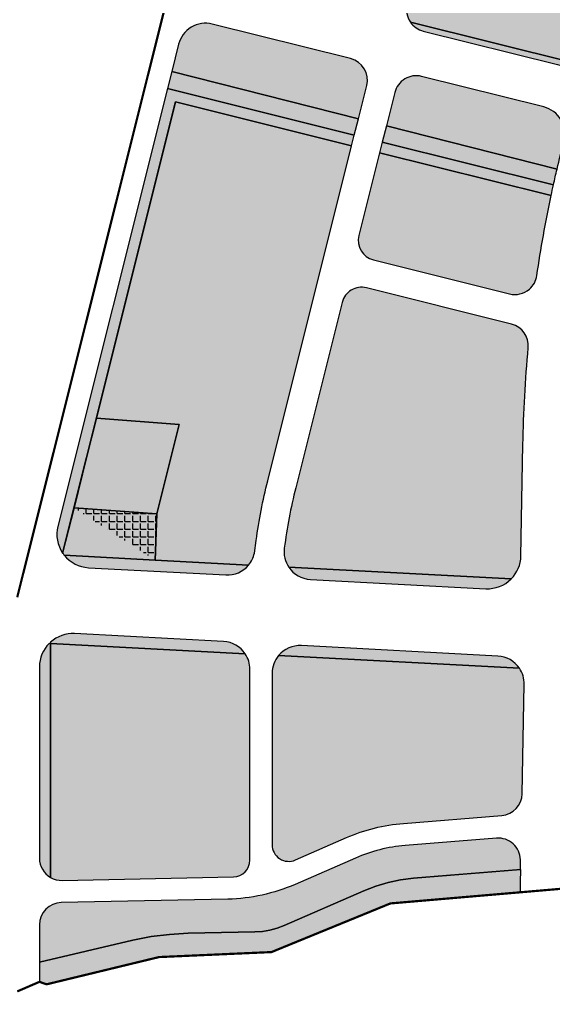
# Model space of a CAD drawing. Header units: millimetres. Extents: x 39642 to 41440, y 212526 to 214342.
# Drawn here: x 40460 to 40941, y 212653 to 213529 of the extents above; entities that cross this region are included whole.
import ezdxf

# ---------------------------------------------------------------- set-up
doc = ezdxf.new("R2010")
doc.units = ezdxf.units.MM
for name, color, linetype in [('00-规划范围', 1, 'Continuous'), ('01-用地方案边线', 7, 'Continuous'), ('YD-A33', 211, 'Continuous'), ('YD-A4', 111, 'Continuous'), ('YD-B1B2', 1, 'Continuous'), ('YD-E1', 4, 'Continuous'), ('YD-G1', 3, 'Continuous'), ('YD-G2', 94, 'Continuous'), ('YD-R2', 2, 'Continuous'), ('YD-S41', 254, 'Continuous'), ('YD-U12', 152, 'Continuous')]:
    doc.layers.add(name, color=color, linetype=linetype)

msp = doc.modelspace()

# ---------------------------------------------------------------- hatches: boundary and pattern name
at = {"layer": 'YD-A33'}
h = msp.add_hatch(color=256, dxfattribs=at)
h.dxf.hatch_style = 1
edge = h.paths.add_edge_path()
edge.add_arc((40889.2799120449, 212931.1812152354), 24.99999999997345, 358.9611842405525, 393.8420133554018)
edge.add_line((40910.04432030117, 212945.1038353108), (40693.24855648832, 212956.5714209185))
edge.add_arc((40712.42830607261, 212940.5359226137), 24.99999999997906, 140.1022180640248, 179.9761990998492)
edge.add_line((40687.42830822964, 212940.5463077153), (40687.36419798137, 212786.2140589817))
edge.add_arc((40702.36419668716, 212786.2078279208), 14.99999999999309, 179.9761990999159, 293.5800299969714)
edge.add_line((40708.36464094318, 212772.4602947337), (40754.42217951489, 212792.5632244017))
edge.add_arc((40818.4269182458, 212645.9228704061), 159.9999999999602, 94.60269881793079, 113.58002999697271, ccw=False)
edge.add_line((40805.58757812207, 212805.4068863612), (40894.09570619201, 212812.5322772864))
edge.add_arc((40892.49078867655, 212832.4677792808), 19.99999999999462, 274.6026988179178, 358.9611842405028)
edge.add_line((40912.48750152369, 212832.1051840407), (40914.27580310383, 212930.7279711853))
at = {"layer": 'YD-A4'}
h = msp.add_hatch(color=123, dxfattribs=at)
h.dxf.hatch_style = 1
edge = h.paths.add_edge_path()
edge.add_line((40757.97676311942, 213494.2281212953), (40633.52399647436, 213525.3651969018))
edge.add_arc((40627.45622539884, 213501.1127299309), 25.00000000000065, 75.95340807529384, 165.9620750796589)
edge.add_line((40603.20284084726, 213507.1768323206), (40597.03076273448, 213482.5075361815))
edge.add_line((40597.03076273448, 213482.5075361815), (40765.01196964733, 213439.9447445796))
edge.add_line((40765.01196964733, 213439.9447445796), (40772.52452119742, 213469.9719363008))
edge.add_arc((40753.12254625901, 213474.8261477186), 19.9999999999875, 345.9534241477978, 435.9534080753181)
h = msp.add_hatch(color=123, dxfattribs=at)
h.dxf.hatch_style = 1
edge = h.paths.add_edge_path()
edge.add_line((40931.92103913654, 213450.7086703448), (40822.00327592262, 213478.2092056559))
edge.add_arc((40817.1490590622, 213458.8072320792), 19.99999999999416, 75.95340807529789, 165.9534241478079)
edge.add_line((40797.74708412377, 213463.661443497), (40790.215626408, 213433.5586850315))
edge.add_line((40790.215626408, 213433.5586850315), (40943.83669180008, 213394.6344415871))
edge.add_arc((42107.99259851911, 213124.8826578127), 1194.999999999275, 165.6886224528879, 166.9539732935225, ccw=False)
edge.add_arc((40925.85326806102, 213426.4562033739), 25.0000000000046, 345.688622452834, 435.9534080752938)
h = msp.add_hatch(color=123, dxfattribs=at)
h.dxf.hatch_style = 1
h.paths.add_polyline_path([(40758.93793774834, 213415.6672246003), (40600.51065419612, 213455.2152137796), (40529.2334883323, 213170.3261666303), (40603.62143269666, 213164.8028891939), (40583.50300524179, 213084.2094664394), (40582.26286140656, 213042.5539386278), (40666.22424293181, 213038.1127340883, 0.1192212059314426), (40671.43260202574, 213048.6509462354), (40673.05189238924, 213060.3166559004, -0.0268145799413081), (40683.45817742789, 213113.979413328)])
h = msp.add_hatch(dxfattribs=at)
h.set_pattern_fill('ANGLE', color=256)
h.set_pattern_definition([(0, (0, 0), (0, 6.985), [5.08, -1.905]), (90, (0, 0), (-6.985, 4e-16), [5.08, -1.905])])
edge = h.paths.add_edge_path()
edge.add_line((40582.26286270998, 213042.5539824087), (40583.50300524179, 213084.2094664394))
edge.add_line((40583.50300524179, 213084.2094664394), (40509.07063118619, 213089.7360427638))
at = {"layer": 'YD-B1B2'}
h = msp.add_hatch(color=256, dxfattribs=at)
h.dxf.hatch_style = 1
edge = h.paths.add_edge_path()
edge.add_line((40938.57499658455, 213370.8246678149), (40784.16384889343, 213409.3701144143))
edge.add_line((40784.16384889343, 213409.3701144143), (40765.51387896008, 213334.8273683112))
edge.add_arc((40782.97565640466, 213330.4585780352), 17.99999999999863, 165.9534241478152, 255.9533973152855)
edge.add_line((40778.606857951, 213312.9968026366), (40901.08154993451, 213282.354600871))
edge.add_arc((40905.93577043859, 213301.7565735361), 20.00000000001644, 255.9533973152742, 310.5326710772366)
edge.add_arc((40905.93577043859, 213301.7565735361), 19.99999999999156, 310.5326710772908, 351.6294085668433)
edge.add_arc((42107.99259851981, 213124.8826578122), 1195.000000000083, 168.1231262742433, 171.6294085668775, ccw=False)
h = msp.add_hatch(color=256, dxfattribs=at)
h.dxf.hatch_style = 1
h.paths.add_polyline_path([(40913.18906039629, 213146.5507285098, -0.0183010673120235), (40917.97291482716, 213233.8695947555, 0.3698427046763291), (40902.91048790541, 213255.0956165745), (40772.29639946307, 213287.7742311246, 0.4142136995394412), (40750.46582356482, 213274.6812460021), (40708.68074484784, 213107.6689384848, 0.0285645158668804), (40698.35126626199, 213053.3871987594, 0.1823793306648803), (40702.37287412636, 213036.2006232817), (40902.64742359999, 213025.6069405421, 0.1934713820404064), (40911.36946755846, 213046.2161859975)])
h = msp.add_hatch(color=256, dxfattribs=at)
h.dxf.hatch_style = 1
edge = h.paths.add_edge_path()
edge.add_arc((40642.42983811862, 212944.2385476538), 25.00000000000547, 359.9761990998492, 393.8420133555219)
edge.add_line((40663.19424637488, 212958.1611677293), (40487.96439999977, 212967.4300908345))
edge.add_line((40487.96439999977, 212967.4300908345), (40487.96439999977, 212756.7181116686))
edge.add_arc((40497.96439999978, 212774.0386197443), 20.00000000001994, 239.9999999999849, 271.2061432423595)
edge.add_line((40498.38539232085, 212754.0430510986), (40652.6741543296, 212757.2914900496))
edge.add_arc((40652.35841008878, 212772.2881665338), 15.00000000000973, 271.2061432424156, 359.976199099916)
edge.add_line((40667.35840879459, 212772.281935473), (40667.42983596162, 212944.2281625522))
at = {"layer": 'YD-E1'}
h = msp.add_hatch(color=256, dxfattribs=at)
h.dxf.hatch_style = 1
h.paths.add_polyline_path([(40765.01196964734, 213439.9447445796), (40597.03076229617, 213482.5075362925), (40593.23550251098, 213467.3381908466), (40761.36503918118, 213425.3681949784)])
h = msp.add_hatch(color=256, dxfattribs=at)
h.dxf.hatch_style = 1
edge = h.paths.add_edge_path()
edge.add_line((40943.83669180008, 213394.6344415871), (40790.21562640799, 213433.5586850315))
edge.add_line((40790.21562640799, 213433.5586850315), (40786.59094868952, 213419.0710782504))
edge.add_line((40786.59094868952, 213419.0710782504), (40940.67517815894, 213380.6071973508))
edge.add_arc((42107.99259851977, 213124.8826578123), 1195.000000000033, 166.9539732935094, 167.6434018933259, ccw=False)
h = msp.add_hatch(color=256, dxfattribs=at)
h.dxf.hatch_style = 1
edge = h.paths.add_edge_path()
edge.add_line((40911.2477255509, 212763.7518232601), (40814.58447265625, 212755.9700927735))
edge.add_line((40814.58447265625, 212755.9700927735), (40803.08947753906, 212754.5637207031))
edge.add_line((40803.08947753906, 212754.5637207031), (40791.75030517578, 212752.2114868164))
edge.add_line((40791.75030517578, 212752.2114868164), (40780.64447021484, 212748.9295043945))
edge.add_line((40780.64447021484, 212748.9295043945), (40769.84832763671, 212744.7402954102))
edge.add_line((40769.84832763671, 212744.7402954102), (40698.19427490234, 212713.4649047852))
edge.add_line((40698.19427490234, 212713.4649047852), (40691.86267089843, 212711.0618896484))
edge.add_line((40691.86267089843, 212711.0618896484), (40685.32690429687, 212709.2877197266))
edge.add_line((40685.32690429687, 212709.2877197266), (40678.64971923828, 212708.1585083008))
edge.add_line((40678.64971923828, 212708.1585083008), (40671.89392089844, 212707.6860961914))
edge.add_line((40671.89392089844, 212707.6860961914), (40611.830078125, 212706.421081543))
edge.add_line((40611.830078125, 212706.421081543), (40595.10430908203, 212705.4866943359))
edge.add_line((40595.10430908203, 212705.4866943359), (40578.48413085937, 212703.3917236328))
edge.add_line((40578.48413085937, 212703.3917236328), (40562.04907226562, 212700.1467285156))
edge.add_line((40562.04907226562, 212700.1467285156), (40477.96449999976, 212680.4838035118))
edge.add_line((40477.96449999976, 212680.4838035118), (40477.96449999976, 212662.7003095867))
edge.add_line((40477.96449999976, 212662.7003095867), (40484.39031982422, 212660.469909668))
edge.add_line((40484.39031982422, 212660.469909668), (40585.62569999974, 212685.0066999998))
edge.add_line((40585.62569999974, 212685.0066999998), (40686.84750000015, 212689.5131999999))
edge.add_line((40686.84750000015, 212689.5131999999), (40793.85180000029, 212733.3215999994))
edge.add_line((40793.85180000029, 212733.3215999994), (40910.79804951823, 212743.3525042464))
edge.add_arc((40426.11692646636, 212760.9368426544), 485.000000000066, 357.9222077539388, 358.9610401334176)
edge.add_line((40911.03719089309, 212752.1426884383), (40911.2477255509, 212763.7518232601))
at = {"layer": 'YD-G1'}
h = msp.add_hatch(color=256, dxfattribs=at)
h.dxf.hatch_style = 1
edge = h.paths.add_edge_path()
edge.add_line((40600.51065419612, 213455.2152137796), (40758.93793774834, 213415.6672246003))
edge.add_line((40758.93793774834, 213415.6672246003), (40761.36503918117, 213425.3681949784))
edge.add_line((40761.36503918117, 213425.3681949784), (40593.23550304708, 213467.3381907127))
edge.add_line((40593.23550304708, 213467.3381907127), (40494.56227041385, 213072.949274638))
edge.add_arc((40523.66856549464, 213065.681290965), 30.00000000000157, 165.9796725710305, 214.1430494648433)
edge.add_line((40498.83939963251, 213048.8434608616), (40520.37287908803, 213134.9110306022))
edge.add_line((40520.37287908803, 213134.9110306022), (40600.51065419612, 213455.2152137796))
h = msp.add_hatch(color=256, dxfattribs=at)
h.dxf.hatch_style = 1
edge = h.paths.add_edge_path()
edge.add_line((40786.59094868954, 213419.0710782504), (40784.16384889343, 213409.3701144143))
edge.add_line((40784.16384889343, 213409.3701144143), (40933.72049100188, 213372.036491498))
edge.add_line((40933.72049100188, 213372.036491498), (40938.57499658455, 213370.8246678149))
edge.add_arc((42107.99259852055, 213124.8826578118), 1195.00000000088, 167.6434018933133, 168.1231262742328, ccw=False)
edge.add_line((40940.67517815894, 213380.6071973508), (40786.59094868954, 213419.0710782504))
h = msp.add_hatch(color=256, dxfattribs=at)
h.dxf.hatch_style = 1
edge = h.paths.add_edge_path()
edge.add_line((40487.96439999977, 212967.4300908345), (40486.69137605556, 212967.4974284559))
edge.add_arc((40507.96439999977, 212946.3442146985), 30.00000000000659, 135.1618008140102, 180)
edge.add_line((40477.96439999977, 212946.3442146985), (40477.96439999977, 212774.0386197443))
edge.add_arc((40497.96439999975, 212774.0386197443), 19.99999999998545, 180, 240.0000000000154)
edge.add_line((40487.96439999977, 212756.7181116686), (40487.96439999977, 212967.4300908345))
h = msp.add_hatch(color=256, dxfattribs=at)
h.dxf.hatch_style = 1
edge = h.paths.add_edge_path()
edge.add_line((40889.37673823024, 212792.0876677425), (40807.19249563758, 212785.4713843668))
edge.add_arc((40818.4269182459, 212645.9228704061), 139.9999999999694, 94.60269881795344, 113.5800299969721)
edge.add_line((40762.42277185635, 212774.2331801523), (40708.04909009575, 212750.5004681117))
edge.add_arc((40644.04435136484, 212897.1408221074), 160.0000000000077, 271.20614324241285, 293.5800299969595, ccw=False)
edge.add_line((40647.41228993358, 212737.1762729416), (40497.54350767867, 212734.0208934864))
edge.add_arc((40497.96449999976, 212714.0253248407), 19.99999999999348, 91.20614324240289, 180)
edge.add_line((40477.96449999976, 212714.0253248407), (40477.96449999976, 212680.4838035118))
edge.add_line((40477.96449999976, 212680.4838035118), (40562.04907226562, 212700.1467285156))
edge.add_line((40562.04907226562, 212700.1467285156), (40578.48413085937, 212703.3917236328))
edge.add_line((40578.48413085937, 212703.3917236328), (40595.10430908203, 212705.4866943359))
edge.add_line((40595.10430908203, 212705.4866943359), (40611.830078125, 212706.421081543))
edge.add_line((40611.830078125, 212706.421081543), (40671.89392089844, 212707.6860961914))
edge.add_line((40671.89392089844, 212707.6860961914), (40678.64971923828, 212708.1585083008))
edge.add_line((40678.64971923828, 212708.1585083008), (40685.32690429687, 212709.2877197266))
edge.add_line((40685.32690429687, 212709.2877197266), (40691.86267089843, 212711.0618896484))
edge.add_line((40691.86267089843, 212711.0618896484), (40698.19427490234, 212713.4649047852))
edge.add_line((40698.19427490234, 212713.4649047852), (40769.84832763671, 212744.7402954102))
edge.add_line((40769.84832763671, 212744.7402954102), (40780.64447021484, 212748.9295043945))
edge.add_line((40780.64447021484, 212748.9295043945), (40791.75030517578, 212752.2114868164))
edge.add_line((40791.75030517578, 212752.2114868164), (40803.08947753906, 212754.5637207031))
edge.add_line((40803.08947753906, 212754.5637207031), (40814.58447265625, 212755.9700927735))
edge.add_line((40814.58447265625, 212755.9700927735), (40911.10882198081, 212763.7406410361))
edge.add_arc((40426.11692646655, 212760.9368426547), 484.9999999998713, 0.3312303271727879, 1.382049456523568)
edge.add_arc((40890.98165574571, 212772.1521657482), 19.99999999999773, 1.382049456518199, 94.60269881793862)
at = {"layer": 'YD-G2'}
h = msp.add_hatch(color=256, dxfattribs=at)
h.dxf.hatch_style = 1
edge = h.paths.add_edge_path()
edge.add_arc((40828.32006596333, 213538.4781739985), 19.9999999999814, 214.543785966052, 255.9534080753788)
edge.add_line((40823.46584910294, 213519.0762004218), (40944.40979168664, 213488.8170042151))
edge.add_arc((40950.47756276214, 213513.0694711861), 25.00000000002359, 255.9534080753585, 292.82330572115)
edge.add_line((40960.17482608428, 213490.026834964), (40811.84620406107, 213527.1374564716))
h = msp.add_hatch(color=256, dxfattribs=at)
h.dxf.hatch_style = 1
edge = h.paths.add_edge_path()
edge.add_line((40666.22424293181, 213038.1127340883), (40582.26286140656, 213042.5539386278))
edge.add_line((40582.26286140656, 213042.5539386278), (40500.2826633211, 213046.8903468821))
edge.add_arc((40523.66856549465, 213065.681290965), 30.00000000000889, 218.7824306053763, 266.9721157097487)
edge.add_line((40522.08390682268, 213035.7231725847), (40645.72394445424, 213029.1831337428))
edge.add_arc((40647.04449334755, 213054.1482323931), 24.99999999998772, 266.9721157097464, 320.102218063869)
h = msp.add_hatch(color=256, dxfattribs=at)
h.dxf.hatch_style = 1
h.paths.add_polyline_path([(40902.64742359999, 213025.6069405421), (40702.37287412636, 213036.2006232817, 0.2360679775003703), (40721.81673348932, 213025.1581447069), (40879.7897409838, 213016.8020359191, 0.2134217652835661)])
h = msp.add_hatch(color=256, dxfattribs=at)
h.dxf.hatch_style = 1
edge = h.paths.add_edge_path()
edge.add_line((40643.75038701194, 212969.203646304), (40509.54905867174, 212976.3023330788))
edge.add_arc((40507.96439999976, 212946.3442146985), 30.00000000000928, 86.97211570972097, 131.8103148957518)
edge.add_line((40487.96439999977, 212968.7048944735), (40487.96439999977, 212967.4300908345))
edge.add_line((40487.96439999977, 212967.4300908345), (40663.19424637488, 212958.1611677293))
edge.add_arc((40642.42983811864, 212944.2385476538), 24.99999999998887, 33.84201335554044, 86.97211570976303)
h = msp.add_hatch(color=256, dxfattribs=at)
h.dxf.hatch_style = 1
edge = h.paths.add_edge_path()
edge.add_line((40890.60046093819, 212956.1463138857), (40713.74885496592, 212965.5010212641))
edge.add_arc((40712.42830607262, 212940.5359226137), 24.99999999998733, 86.97211570976303, 140.1022180640462)
edge.add_line((40693.24855648832, 212956.5714209185), (40910.04432030117, 212945.1038353108))
edge.add_arc((40889.27991204488, 212931.1812152354), 24.99999999999271, 33.84201335537392, 86.97211570974638)
at = {"layer": 'YD-R2'}
h = msp.add_hatch(color=256, dxfattribs=at)
h.dxf.hatch_style = 1
edge = h.paths.add_edge_path()
edge.add_line((40976.45044541875, 213585.141919671), (40844.17550380853, 213621.1692470892))
edge.add_arc((40840.23359627539, 213606.6964669485), 15.00000000002559, 74.7640967379216, 165.9534241477321)
edge.add_line((40825.68211507156, 213610.3371255118), (40808.91809102493, 213543.3323854163))
edge.add_arc((40828.32006596335, 213538.4781739985), 19.99999999999456, 165.9534241478029, 214.5437859660165)
edge.add_line((40811.84620406107, 213527.1374564716), (40960.17482608428, 213490.026834964))
edge.add_arc((40950.47756276216, 213513.0694711861), 24.99999999998653, 292.8233057211297, 343.6269579260571)
edge.add_line((40974.46373054457, 213506.0222195861), (40990.38350293384, 213560.2070782035))
edge.add_arc((40971.19456870792, 213565.8448794835), 19.9999999999852, 343.6269579260708, 434.7640967379052)
at = {"layer": 'YD-S41'}
h = msp.add_hatch(color=256, dxfattribs=at)
h.dxf.hatch_style = 1
h.paths.add_polyline_path([(40603.62143269666, 213164.8028891939), (40529.2334883323, 213170.3261666303), (40520.37287908803, 213134.9110306022), (40509.07042970651, 213089.7360577236), (40583.50300524179, 213084.2094664394)])
at = {"layer": 'YD-U12'}
h = msp.add_hatch(color=256, dxfattribs=at)
h.dxf.hatch_style = 1
edge = h.paths.add_edge_path()
edge.add_line((40583.50300524179, 213084.2094664394), (40509.07042970651, 213089.7360577236))
edge.add_line((40509.07042970651, 213089.7360577236), (40498.83939963251, 213048.8434608616))
edge.add_arc((40523.66856549466, 213065.681290965), 30.00000000002057, 214.1430494648199, 218.782430605359)
edge.add_line((40500.2826633211, 213046.8903468821), (40582.26286140656, 213042.5539386278))
edge.add_line((40582.26286140656, 213042.5539386278), (40583.50300524179, 213084.2094664394))

# ---------------------------------------------------------------- linework, layer by layer
at = {"layer": '00-规划范围', "const_width": 2}
for points in [[(40627.79624994665, 213687.8770255137), (40457.95360550245, 213009.0295825016)], [(40457.96439999977, 212654.0649375032), (40477.96447753906, 212662.7003173828), (40484.39031982422, 212660.469909668), (40585.62569999974, 212685.0066999998), (40686.84750000015, 212689.5131999999), (40793.85180000029, 212733.3215999994), (40910.79800000041, 212743.3524999991), (40940.89840000029, 212745.9342999999), (40974.83050000016, 212748.8445999995)]]:
    msp.add_lwpolyline(points, dxfattribs=at)
at = {"layer": '01-用地方案边线'}
for points in [[(40976.45044541875, 213585.141919671), (40844.17550380853, 213621.1692470892, 0.4203064974747436), (40825.68211507156, 213610.3371255118), (40808.91809102493, 213543.3323854163, 0.215250363642633), (40811.84620406107, 213527.1374564716), (40960.17482608428, 213490.026834964, 0.2253764781362831), (40974.46373054457, 213506.0222195861), (40990.38350293384, 213560.2070782035, 0.4200385796944514)], [(40757.97676311942, 213494.2281212953), (40633.52399647436, 213525.3651969018, 0.4142578683690735), (40603.20284084726, 213507.1768323206), (40597.03076273448, 213482.5075361815), (40765.01196964733, 213439.9447445796), (40772.52452119742, 213469.9719363008, 0.4142134802113638)], [(40811.84620406107, 213527.1374564716, 0.182675813681854), (40823.46584910294, 213519.0762004218), (40944.40979168664, 213488.8170042151, 0.1622776601682839), (40960.17482608428, 213490.026834964)], [(40931.92103913654, 213450.7086703448), (40822.00327592262, 213478.2092056559, 0.4142136445348631), (40797.74708412377, 213463.661443497), (40790.215626408, 213433.5586850315), (40943.83669180008, 213394.6344415871, -0.0055211906912867), (40950.07743466878, 213420.2764176042, 0.4155677821846886)], [(40600.51065419612, 213455.2152137796), (40758.93793774834, 213415.6672246003), (40761.36503918117, 213425.3681949784), (40593.23550304708, 213467.3381907127), (40494.56227041385, 213072.949274638, 0.2133017483919992), (40498.83939963251, 213048.8434608616), (40520.37287908803, 213134.9110306022)], [(40758.93793774834, 213415.6672246003), (40600.51065419612, 213455.2152137796), (40520.37287908803, 213134.9110306022), (40509.07042970651, 213089.7360577236), (40583.50300524179, 213084.2094664394), (40582.26286140656, 213042.5539386278), (40666.22424293181, 213038.1127340883, 0.1192212059314431), (40671.43260202574, 213048.6509462354), (40673.0518923892, 213060.3166559001, -0.0268145799414112), (40683.45817742788, 213113.979413328)], [(40758.93793774834, 213415.6672246003), (40600.51065419612, 213455.2152137796), (40529.2334883323, 213170.3261666303), (40603.62143269666, 213164.8028891939), (40583.50300524179, 213084.2094664394), (40582.26286140656, 213042.5539386278), (40666.22424293181, 213038.1127340883, 0.1192212059314423), (40671.43260202574, 213048.6509462354), (40673.05189238924, 213060.3166559003, -0.0268145799413257), (40683.45817742788, 213113.979413328)], [(40943.83669180008, 213394.6344415871), (40790.21562640799, 213433.5586850315), (40786.59094868952, 213419.0710782504), (40940.67517815894, 213380.6071973508, -0.0030082088300854)], [(40786.59094868954, 213419.0710782504), (40784.16384889343, 213409.3701144143), (40933.72049100188, 213372.036491498), (40938.57499658455, 213370.8246678149, -0.0020931955443652), (40940.67517815894, 213380.6071973508)], [(40938.57499658455, 213370.8246678149), (40784.16384889343, 213409.3701144143), (40765.51387896008, 213334.8273683112, 0.4142134252066028), (40778.606857951, 213312.9968026366), (40901.08154993451, 213282.354600871, 0.2427536294710592), (40918.93340123443, 213286.5558632337, 0.1812653899560526), (40925.7227141107, 213298.8450687505, -0.015300236374377)], [(40913.18906039629, 213146.5507285098, -0.0183010673120247), (40917.97291482716, 213233.8695947555, 0.3698427046764567), (40902.9104879054, 213255.0956165745), (40772.29639946306, 213287.7742311246, 0.4142136995394285), (40750.46582356482, 213274.6812460021), (40708.68074484784, 213107.6689384848, 0.0285645158668833), (40698.35126626199, 213053.3871987594, 0.1823793306647958), (40702.37287412636, 213036.2006232817), (40902.64742359999, 213025.6069405421, 0.1934713820404488), (40911.36946755846, 213046.2161859975)], [(40583.50300524179, 213084.2094664394), (40509.07042970651, 213089.7360577236), (40498.83939963251, 213048.8434608616, 0.020245884593859), (40500.2826633211, 213046.8903468821), (40582.26286140656, 213042.5539386278)], [(40666.22424293181, 213038.1127340883), (40582.26286140656, 213042.5539386278), (40500.2826633211, 213046.8903468821, 0.2134217652841215), (40522.08390682268, 213035.7231725847), (40645.72394445424, 213029.1831337428, 0.2360679774995622)], [(40902.64742359999, 213025.6069405421), (40702.37287412636, 213036.2006232817, 0.2360679775003541), (40721.81673348932, 213025.1581447069), (40879.7897409838, 213016.8020359191, 0.2134217652835498)], [(40643.75038701194, 212969.203646304), (40509.54905867174, 212976.3023330788, 0.1981785478122547), (40487.96439999977, 212968.7048944735), (40487.96439999977, 212967.4300908345), (40663.19424637488, 212958.1611677293, 0.2360679775000351)], [(40487.96439999977, 212967.4300908345), (40486.69137605556, 212967.4974284559, 0.1981785478120303), (40477.96439999977, 212946.3442146985), (40477.96439999977, 212774.0386197443, 0.2679491924311412), (40487.96439999977, 212756.7181116686)], [(40667.42983596162, 212944.2281625522, 0.1488524804908976), (40663.19424637488, 212958.1611677293), (40487.96439999977, 212967.4300908345), (40487.96439999977, 212756.7181116686, 0.1370102686677484), (40498.38539232085, 212754.0430510986), (40652.6741543296, 212757.2914900496, 0.4079400335819908), (40667.35840879459, 212772.281935473)], [(40890.60046093819, 212956.1463138857), (40713.74885496592, 212965.5010212641, 0.2360679775003839), (40693.24855648832, 212956.5714209185), (40910.04432030117, 212945.1038353108, 0.2360679775007858)], [(40914.27580310383, 212930.7279711853, 0.1533824643129455), (40910.04432030117, 212945.1038353108), (40693.24855648832, 212956.5714209185, 0.1757600782994846), (40687.42830822964, 212940.5463077153), (40687.36419798137, 212786.2140589817, 0.5407195854372949), (40708.36464094318, 212772.4602947337), (40754.42217951489, 212792.5632244017, -0.0829939987364766), (40805.58757812207, 212805.4068863612), (40894.09570619201, 212812.5322772864, 0.3856597880314356), (40912.48750152369, 212832.1051840407)], [(40889.37673823024, 212792.0876677425), (40807.19249563758, 212785.4713843668, 0.0829939987363667), (40762.42277185635, 212774.2331801523), (40708.04909009575, 212750.5004681117, -0.0979358226182895), (40647.41228993358, 212737.1762729416), (40497.54350767867, 212734.0208934864, 0.4080611721070261), (40477.96449999976, 212714.0253248407), (40477.96449999976, 212680.4838035118), (40562.04907226562, 212700.1467285156), (40578.48413085937, 212703.3917236328), (40595.10430908203, 212705.4866943359), (40611.830078125, 212706.421081543), (40671.89392089844, 212707.6860961914), (40678.64971923828, 212708.1585083008), (40685.32690429687, 212709.2877197266), (40691.86267089843, 212711.0618896484), (40698.19427490234, 212713.4649047852), (40769.84832763671, 212744.7402954102), (40780.64447021484, 212748.9295043945), (40791.75030517578, 212752.2114868164), (40803.08947753906, 212754.5637207031), (40814.58447265625, 212755.9700927735), (40911.10882198081, 212763.7406410361, 0.0045850955430983), (40910.97583765019, 212772.634545236, 0.4307748548799154)], [(40911.2477255509, 212763.7518232601), (40814.58447265625, 212755.9700927735), (40803.08947753906, 212754.5637207031), (40791.75030517578, 212752.2114868164), (40780.64447021484, 212748.9295043945), (40769.84832763671, 212744.7402954102), (40698.19427490234, 212713.4649047852), (40691.86267089843, 212711.0618896484), (40685.32690429687, 212709.2877197266), (40678.64971923828, 212708.1585083008), (40671.89392089844, 212707.6860961914), (40611.830078125, 212706.421081543), (40595.10430908203, 212705.4866943359), (40578.48413085937, 212703.3917236328), (40562.04907226562, 212700.1467285156), (40477.96449999976, 212680.4838035118), (40477.96449999976, 212662.7003095867), (40484.39031982422, 212660.469909668), (40585.62569999974, 212685.0066999998), (40686.84750000015, 212689.5131999999), (40793.85180000029, 212733.3215999994), (40910.79804951823, 212743.3525042464, 0.0045327923930725), (40911.03719089309, 212752.1426884383)]]:
    msp.add_lwpolyline(points, format="xyb", close=True, dxfattribs=at)
for points in [[(40765.01196964734, 213439.9447445796), (40597.03076229617, 213482.5075362925), (40593.23550251098, 213467.3381908466), (40761.36503918118, 213425.3681949784)], [(40603.62143269666, 213164.8028891939), (40529.2334883323, 213170.3261666303), (40520.37287908803, 213134.9110306022), (40509.07042970651, 213089.7360577236), (40583.50300524179, 213084.2094664394)], [(40603.62143269666, 213164.8028891939), (40529.2334883323, 213170.3261666303), (40520.37287908803, 213134.9110306022), (40509.07042970651, 213089.7360577236), (40583.50300524179, 213084.2094664394)]]:
    msp.add_lwpolyline(points, close=True, dxfattribs=at)
msp.add_lwpolyline([(40938.57499658458, 213370.8246678149), (40784.16384889343, 213409.3701144143), (40765.51387896008, 213334.8273683112, 0.4142134252066027), (40778.606857951, 213312.9968026366), (40901.08154993451, 213282.354600871, 0.2427536294712071), (40918.93340123443, 213286.5558632337)], format="xyb", dxfattribs=at)

doc.saveas('drawing.dxf')
